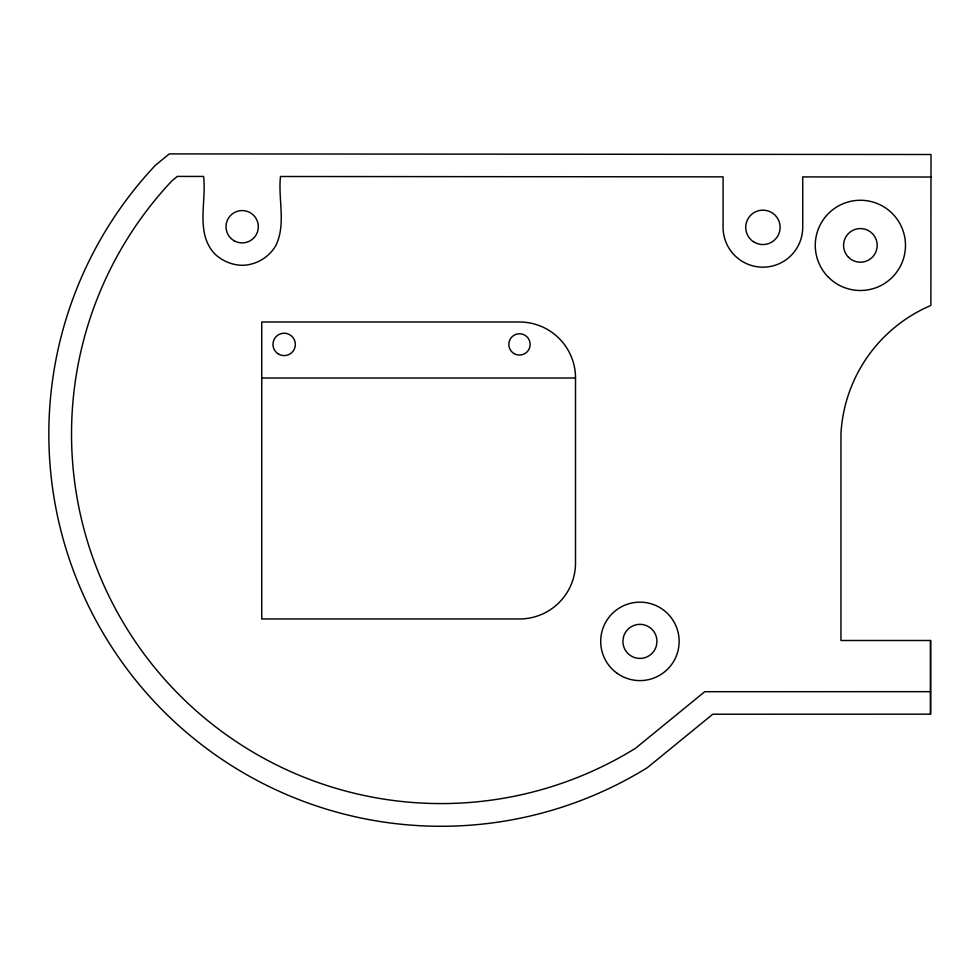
<?xml version="1.0" encoding="UTF-8"?>
<svg xmlns="http://www.w3.org/2000/svg" width="980" height="980" viewBox="0 0 980 980"><rect width="100%" height="100%" fill="white"/><g stroke="black" fill="none" stroke-linecap="round" stroke-linejoin="round"><path stroke-width="1.47" d="M930.547 714.163L930.559 640.491L840.95 640.491L840.95 433.907A148.066 148.066 0 0 1 930.878 305.466L931 154.509L169.32 153.897L155.391 165.277A392.233 392.233 0 0 0 647.4 767.622L712.766 714.224L930.547 714.163L930.559 640.491M261.746 378.023L575.517 378.023L575.517 562.937A56.032 56.032 0 0 1 519.486 618.968L261.746 618.968L261.746 321.991L519.486 321.991A56.032 56.032 0 0 1 575.517 378.023M930.559 691.66L704.742 691.708L635.457 748.304A369.521 369.521 0 0 1 171.929 180.835L177.343 176.412L203.583 176.449C206.719 201.733 195.13 233.216 214.889 254.016C222.289 261.011 231.99 265.029 242.17 265.323C255.743 265.09 268.581 257.679 275.576 246.029C286.405 224.567 277.928 199.357 280.5 176.498L723.081 176.853L723.081 227.36A39.825 39.825 0 0 0 762.906 267.173A39.825 39.825 0 0 0 802.718 227.36L802.718 176.915L930.988 177.025M623.476 636.976L622.9 641.373A17.028 17.028 0 0 0 656.38 645.783L656.955 641.373A17.028 17.028 0 0 0 623.476 636.976M828.48 277.279A45.105 45.105 0 0 0 903.952 257.054A45.105 45.105 0 0 0 848.705 201.807A45.105 45.105 0 0 0 828.48 277.279M617.29 673.419A39.225 39.225 0 0 0 678.981 644.963A39.225 39.225 0 0 0 623.501 605.763A39.225 39.225 0 0 0 617.29 673.419M754.306 242.244A17.199 17.199 0 0 0 780.105 227.36A17.199 17.199 0 0 0 754.306 212.464A17.199 17.199 0 0 0 754.306 242.244M234.085 240.737A16.17 16.17 0 0 0 258.328 226.735A16.17 16.17 0 0 0 234.085 212.734A16.17 16.17 0 0 0 234.085 240.737M848.496 257.275A16.807 16.807 0 0 0 876.622 249.741A16.807 16.807 0 0 0 856.03 229.149A16.807 16.807 0 0 0 848.496 257.275M278.553 354.111A11.209 11.209 0 0 0 295.36 344.409A11.209 11.209 0 0 0 278.553 334.707A11.209 11.209 0 0 0 278.553 354.111M514.157 353.633A10.658 10.658 0 0 0 530.143 344.409A10.658 10.658 0 0 0 514.157 335.172A10.658 10.658 0 0 0 514.157 353.633"/></g></svg>
